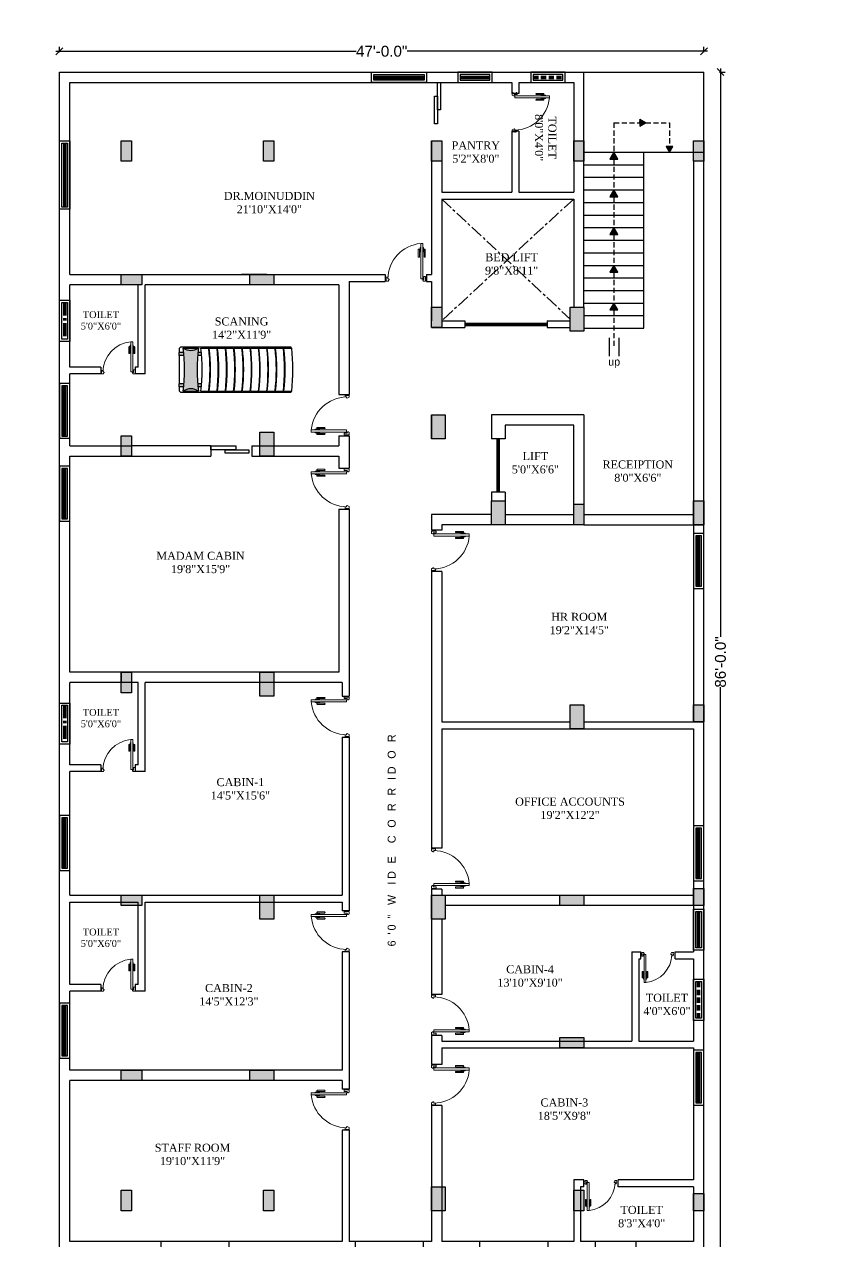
# Model space of a CAD drawing. Header units: inches. Extents: x 204954 to 440946, y -300749 to -143756.
# Drawn here: x 219251 to 219957, y -148400 to -147335 of the extents above; entities that cross this region are included whole.
import ezdxf

# ---------------------------------------------------------------- set-up
doc = ezdxf.new("R2010")
doc.units = ezdxf.units.IN
doc.header["$LTSCALE"] = 9
doc.header["$MEASUREMENT"] = 0
doc.linetypes.add('CENTER', pattern=[2, 1.25, -0.25, 0.25, -0.25])
doc.linetypes.add('DASHED', pattern=[0.75, 0.5, -0.25])
doc.layers.get('Defpoints').update_dxf_attribs({"lineweight": 0})
doc.layers.add('beam framing', color=91, linetype='Continuous')
for name, color, linetype, lineweight in [('COLUMNS', 1, 'Continuous', 30), ('PUERTAS', 40, 'Continuous', 15), ('PUERTAS MADERA', 37, 'Continuous', 13)]:
    doc.layers.add(name, color=color, linetype=linetype, lineweight=lineweight)
doc.layers.add('Hatch', color=7, linetype='Continuous', lineweight=15, true_color=0xa3a3a3)
doc.styles.add('outer', font='arial.ttf', dxfattribs={"height": 24})
doc.styles.add('SST1', font='arial.ttf', dxfattribs={"height": 9.5})
doc.dimstyles.new('DIMA-1', dxfattribs={"dimtxt": 9.5, "dimasz": 6, "dimexe": 4, "dimexo": 4, "dimgap": 0.25, "dimtad": 0, "dimdec": 1, "dimzin": 3, "dimdsep": 46, "dimlunit": 4, "dimtxsty": 'SST1', "dimblk1": 'OBLIQUE', "dimblk2": 'OBLIQUE', "dimsah": 1, "dimcen": 0, "dimdle": 3, "dimclrd": 3, "dimclre": 3, "dimclrt": 7, "dimadec": 0, "dimazin": 0, "dimtfac": 1, "dimtdec": 1, "dimtix": 1, "dimtmove": 2, "dimatfit": 3, "dimfxl": 4, "dimfxlon": 1, "dimtolj": 1, "dimtzin": 3, "dimarcsym": 0})

# ---------------------------------------------------------------- blocks, each defined once
blk = doc.blocks.new('A$C31806C9B')
at = {"layer": 'Hatch'}
blk.add_hatch(color=256, dxfattribs=at).paths.add_polyline_path([(0, -21), (0, 0), (-12, 0), (-12, -21)])
at = {"layer": 'COLUMNS'}
blk.add_lwpolyline([(-12, 0), (0, 0), (0, -21), (-12, -21)], close=True, dxfattribs=at)
blk = doc.blocks.new('A$C00142961')
at = {"layer": 'Hatch'}
blk.add_hatch(color=256, dxfattribs=at).paths.add_polyline_path([(9, 0), (0, 0), (0, -21), (9, -21)])
at = {"layer": 'COLUMNS'}
blk.add_lwpolyline([(0, 0), (9, 0), (9, -21), (0, -21)], close=True, dxfattribs=at)
blk = doc.blocks.new('A$C5E2070FF')
at = {"layer": 'Hatch'}
blk.add_hatch(color=256, dxfattribs=at).paths.add_polyline_path([(18, -9), (18, 0), (0, 0), (0, -9)])
at = {"layer": 'COLUMNS'}
blk.add_lwpolyline([(18, 0), (18, -9), (0, -9), (0, 0)], close=True, dxfattribs=at)
blk = doc.blocks.new('A$C5D5B4CD9')
at = {"layer": 'Hatch'}
blk.add_hatch(color=256, dxfattribs=at).paths.add_polyline_path([(-9, -15), (0, -15), (0, 0), (-9, 0)])
at = {"layer": 'COLUMNS'}
blk.add_lwpolyline([(0, -15), (-9, -15), (-9, 0), (0, 0)], close=True, dxfattribs=at)
blk = doc.blocks.new('_Oblique')
at = {"color": 0, "linetype": 'ByBlock', "lineweight": -2}
blk.add_line((-0.5, -0.5), (0.5, 0.5), dxfattribs=at)
blk = doc.blocks.new('*D67')
at = {"layer": 'beam framing', "color": 3, "lineweight": -2, "transparency": 16777216}
for p, q in [((219281.7, -147359.7), (219281.7, -147355)), ((219845.7, -147359.7), (219845.7, -147355)), ((219278.7, -147359), (219541.4, -147359)), ((219848.7, -147359), (219586, -147359))]:
    blk.add_line(p, q, dxfattribs=at)
at = {"layer": 'Defpoints', "color": 0, "transparency": 16777216}
for p in [(219845.7, -147359), (219281.7, -147377.2), (219845.7, -147377.2)]:
    blk.add_point(p, dxfattribs=at)
at = {"layer": 'beam framing', "color": 3, "lineweight": -2, "transparency": 16777216, "xscale": 6, "yscale": 6, "zscale": 6, "rotation": 180}
blk.add_blockref('_Oblique', (219281.7, -147359), dxfattribs=at)
at = {"layer": 'beam framing', "color": 3, "lineweight": -2, "transparency": 16777216, "xscale": 6, "yscale": 6, "zscale": 6}
blk.add_blockref('_Oblique', (219845.7, -147359), dxfattribs=at)
at = {"layer": 'beam framing', "color": 7, "transparency": 16777216, "insert": (219563.7, -147359), "char_height": 9.5, "attachment_point": 5, "style": 'SST1'}
blk.add_mtext('\\A1;47\'-0.0"', dxfattribs=at)
blk = doc.blocks.new('*D68')
at = {"layer": 'beam framing', "color": 3, "lineweight": -2, "transparency": 16777216}
for p, q in [((219859.4, -147377.2), (219864.2, -147377.2)), ((219860.2, -147374.2), (219860.2, -147871.1)), ((219860.2, -148412.2), (219860.2, -147915.3)), ((219859.4, -148409.2), (219864.2, -148409.2))]:
    blk.add_line(p, q, dxfattribs=at)
at = {"layer": 'Defpoints', "color": 0, "transparency": 16777216}
for p in [(219845.7, -147377.2), (219845.7, -148409.2), (219860.2, -148409.2)]:
    blk.add_point(p, dxfattribs=at)
at = {"layer": 'beam framing', "color": 3, "lineweight": -2, "transparency": 16777216, "xscale": 6, "yscale": 6, "zscale": 6}
for p, rotation in [((219860.2, -147377.2), 90), ((219860.2, -148409.2), 270)]:
    blk.add_blockref('_Oblique', p, dxfattribs=dict(at, rotation=rotation))
at = {"layer": 'beam framing', "color": 7, "transparency": 16777216, "insert": (219860.2, -147893.2), "char_height": 9.5, "attachment_point": 5, "rotation": 90, "style": 'SST1'}
blk.add_mtext('\\A1;86\'-0.0"', dxfattribs=at)
blk = doc.blocks.new('dgfgf')
at = {"layer": 'PUERTAS', "color": 253}
for p, q in [((-4.11, 20.44), (-3.69, 20.44)), ((-0.94, 20.44), (-1.35, 20.44))]:
    blk.add_line(p, q, dxfattribs=at)
for points in [[(-4.11, 21.16), (-4.11, 16.12, -1), (-4.83, 16.12), (-4.83, 20.8, -0.414214), (-4.47, 21.16), (-3.69, 21.16)], [(-0.94, 21.16), (-0.94, 16.12, 1), (-0.22, 16.12), (-0.22, 20.8, 0.414214), (-0.58, 21.16), (-1.35, 21.16)]]:
    blk.add_lwpolyline(points, format="xyb", dxfattribs=at)
for points in [[(-3.24, 22.24), (-3.69, 22.24), (-3.69, 19.36), (-3.24, 19.36)], [(-1.8, 22.24), (-1.35, 22.24), (-1.35, 19.36), (-1.8, 19.36)]]:
    blk.add_lwpolyline(points, dxfattribs=at)
at = {"layer": 'PUERTAS MADERA'}
for p, q in [((-3.24, 24.85), (-1.8, 24.85)), ((-3.24, 1.63), (-3.24, 24.85)), ((-1.8, 24.85), (-1.8, 1.63)), ((-25.92, 1.8), (-26.46, 1.8)), ((-25.92, 2.7), (-24.84, 2.7)), ((-25.92, 0), (-25.92, 2.7)), ((-24.84, 2.7), (-24.84, 1.63)), ((-24.84, 1.63), (-24.39, 1.63)), ((-24.66, 0), (-24.04, 1.18)), ((-1.8, 1.63), (-3.24, 1.63)), ((-1.5, 0), (-1.88, 0.73)), ((-1.08, 1.18), (-1.53, 1.18)), ((-1.5, 0), (0, 0)), ((-1.08, 3.15), (-1.08, 1.18)), ((0, 3.15), (-1.08, 3.15)), ((0, 0), (0, 3.15)), ((0, 2.7), (0.54, 2.7)), ((0, 0.45), (0.54, 0.45)), ((-25.92, 0), (-26.46, 0)), ((-24.66, 0), (-25.92, 0))]:
    blk.add_line(p, q, dxfattribs=at)
at = {"layer": 'PUERTAS MADERA', "color": 251}
blk.add_arc((-1.08, 1.18), 23.77, 95.22403, 178.92252, dxfattribs=at)
at = {"layer": 'PUERTAS MADERA'}
for centre, start, end in [((-24.39, 1.27), 345.06907, 90.00048), ((-1.53, 0.82), 90.00553, 194.93695)]:
    blk.add_arc(centre, 0.36, start, end, dxfattribs=at)

msp = doc.modelspace()

# ---------------------------------------------------------------- hatches: boundary and pattern name
at = {"ltscale": 0.08}
h = msp.add_hatch(color=0, dxfattribs=at)
h.dxf.hatch_style = 1
h.set_gradient(color1=(207, 182, 150), color2=(231, 219, 203), one_color=1, tint=0.85, name='CYLINDER')
h.paths.add_polyline_path([(219386.34226, -147622.34319, 0.1789416554), (219386.34226, -147625.18672), (219390.7395, -147625.18672, 0.0049729629), (219390.46681, -147622.34319)])
h.paths.add_polyline_path([(219402.94858, -147622.34319, 0.0049729629), (219402.67589, -147625.18672), (219406.21422, -147625.18672, 0.004552059), (219405.96461, -147622.34319)])
h = msp.add_hatch(color=0, dxfattribs=at)
h.dxf.hatch_style = 1
h.set_gradient(color1=(207, 182, 150), color2=(239, 231, 220), one_color=1, tint=0.9)
h.paths.add_polyline_path([(219390.04277, -147618.76886, 0.2884824623), (219403.37262, -147618.76886)])
h = msp.add_hatch(color=0, dxfattribs=at)
h.dxf.hatch_style = 1
h.set_gradient(color1=(207, 182, 150), color2=(239, 231, 220), one_color=1, tint=0.9, name='INVCURVED')
h.paths.add_polyline_path([(219390.04277, -147618.76886, -0.0654006764), (219390.04277, -147656.17738, -0.2884824623), (219403.37262, -147656.17738, -0.0654006764), (219403.37262, -147618.76886, -0.2884824623)])
h = msp.add_hatch(color=0, dxfattribs=at)
h.dxf.hatch_style = 1
h.set_gradient(color1=(207, 182, 150), color2=(231, 219, 203), one_color=1, tint=0.85, name='CYLINDER')
h.paths.add_polyline_path([(219386.34226, -147649.75952, 0.1789416554), (219386.34226, -147652.60306), (219390.46681, -147652.60306, 0.0049729629), (219390.7395, -147649.75952)])
h.paths.add_polyline_path([(219402.67589, -147649.75952, 0.0049729629), (219402.94858, -147652.60306), (219405.96461, -147652.60306, 0.004552059), (219406.21422, -147649.75952)])
h = msp.add_hatch(color=0, dxfattribs=at)
h.dxf.hatch_style = 1
h.set_gradient(color1=(207, 182, 150), color2=(239, 231, 220), one_color=1, tint=0.9)
h.paths.add_polyline_path([(219390.04277, -147656.17738), (219403.37262, -147656.17738, 0.2884824623)])
at = {"layer": 'beam framing'}
h = msp.add_hatch(dxfattribs=at)
h.set_pattern_fill('ANSI31', color=1)
h.set_pattern_definition([(45, (12922.5979, -3582.10939), (-0.08838834765, 0.08838834765), [])])
h.paths.add_polyline_path([(219766.97748, -147579.24127), (219763.48009, -147585.29891), (219770.47486, -147585.29891)])
h.paths.add_polyline_path([(219766.97748, -147546.24127), (219763.48009, -147552.29891), (219770.47486, -147552.29891)])
h.paths.add_polyline_path([(219766.97748, -147513.24127), (219763.48009, -147519.29891), (219770.47486, -147519.29891)])
h.paths.add_polyline_path([(219763.48009, -147486.29891), (219770.47486, -147486.29891), (219766.97748, -147480.24127)])
h.paths.add_polyline_path([(219770.47486, -147453.29891), (219766.97748, -147447.24127), (219763.48009, -147453.29891)])
h.paths.add_polyline_path([(219789.53617, -147424.59838), (219794.72004, -147421.60547), (219789.53617, -147418.61256)])
h.paths.add_polyline_path([(219812.6806, -147442.26998), (219815.55077, -147447.24127), (219818.42095, -147442.26998)])

# ---------------------------------------------------------------- linework, layer by layer
at = {"color": 0}
for p, q in [((219390.46681, -147622.34319), (219386.34226, -147622.34319)), ((219390.04277, -147618.76886), (219403.37262, -147618.76886)), ((219405.96461, -147622.34319), (219402.94858, -147622.34319)), ((219405.57662, -147618.76886), (219412.42692, -147618.76886)), ((219412.83085, -147618.76886), (219419.68116, -147618.76886)), ((219420.08508, -147618.76886), (219426.93539, -147618.76886)), ((219427.33932, -147618.76886), (219434.18962, -147618.76886)), ((219434.59355, -147618.76886), (219441.44385, -147618.76886)), ((219441.84778, -147618.76886), (219448.69809, -147618.76886)), ((219449.10201, -147618.76886), (219455.95232, -147618.76886)), ((219456.35625, -147618.76886), (219463.20655, -147618.76886)), ((219463.61048, -147618.76886), (219470.46078, -147618.76886)), ((219470.86471, -147618.76886), (219477.71502, -147618.76886)), ((219478.11894, -147618.76886), (219484.96925, -147618.76886)), ((219390.7395, -147625.18672), (219386.34226, -147625.18672)), ((219406.21422, -147625.18672), (219402.67589, -147625.18672)), ((219390.7395, -147649.75952), (219386.34226, -147649.75952)), ((219390.46681, -147652.60306), (219386.34226, -147652.60306)), ((219406.21422, -147649.75952), (219402.67589, -147649.75952)), ((219405.96461, -147652.60306), (219402.94858, -147652.60306)), ((219390.04277, -147656.17738), (219403.37262, -147656.17738)), ((219405.57662, -147656.17738), (219412.42692, -147656.17738)), ((219412.83085, -147656.17738), (219419.68116, -147656.17738)), ((219420.08508, -147656.17738), (219426.93539, -147656.17738)), ((219427.33932, -147656.17738), (219434.18962, -147656.17738)), ((219434.59355, -147656.17738), (219441.44385, -147656.17738)), ((219441.84778, -147656.17738), (219448.69809, -147656.17738)), ((219449.10201, -147656.17738), (219455.95232, -147656.17738)), ((219456.35625, -147656.17738), (219463.20655, -147656.17738)), ((219463.61048, -147656.17738), (219470.46078, -147656.17738)), ((219470.86471, -147656.17738), (219477.71502, -147656.17738)), ((219478.11894, -147656.17738), (219484.96925, -147656.17738))]:
    msp.add_line(p, q, dxfattribs=at)
for points in [[(219484.45804, -147618.76886), (219484.45804, -147617.74322), (219388.52988, -147617.74322, 0.4142135624), (219386.48886, -147619.78424), (219386.48886, -147622.34319)], [(219386.48886, -147652.60306), (219386.48886, -147655.162, 0.4142135624), (219388.52988, -147657.20303), (219484.45804, -147657.20303), (219484.45804, -147656.17738)]]:
    msp.add_lwpolyline(points, format="xyb", dxfattribs=at)
msp.add_lwpolyline([(219386.48886, -147625.18672), (219386.48886, -147649.75952)], dxfattribs=at)
for centre, radius, start, end in [((219390.18776, -147623.76496), 4.09992, 159.70954548, 200.29045452), ((219247.65696, -147637.47312), 143.60908, 352.51629228, 7.48370772), ((219396.70769, -147608.17853), 12.51305, 237.81615381, 302.18384619), ((219545.75843, -147637.47312), 143.60908, 172.51629228, 187.48370772), ((219249.92515, -147637.47312), 156.77127, 353.14776189, 6.85223811), ((219249.92515, -147637.47312), 163.57468, 353.43404272, 6.56595728), ((219257.17938, -147637.47312), 156.77127, 353.14776189, 6.85223811), ((219257.17938, -147637.47312), 163.57468, 353.43404272, 6.56595728), ((219264.43361, -147637.47312), 156.77127, 353.14776189, 6.85223811), ((219264.43361, -147637.47312), 163.57468, 353.43404272, 6.56595728), ((219271.68784, -147637.47312), 156.77127, 353.14776189, 6.85223811), ((219271.68784, -147637.47312), 163.57468, 353.43404272, 6.56595728), ((219278.94207, -147637.47312), 156.77127, 353.14776189, 6.85223811), ((219278.94207, -147637.47312), 163.57468, 353.43404272, 6.56595728), ((219286.19631, -147637.47312), 156.77127, 353.14776189, 6.85223811), ((219286.19631, -147637.47312), 163.57468, 353.43404272, 6.56595728), ((219293.45054, -147637.47312), 156.77127, 353.14776189, 6.85223811), ((219293.45054, -147637.47312), 163.57468, 353.43404272, 6.56595728), ((219300.70477, -147637.47312), 156.77127, 353.14776189, 6.85223811), ((219300.70477, -147637.47312), 163.57468, 353.43404272, 6.56595728), ((219307.959, -147637.47312), 156.77127, 353.14776189, 6.85223811), ((219307.959, -147637.47312), 163.57468, 353.43404272, 6.56595728), ((219315.21324, -147637.47312), 156.77127, 353.14776189, 6.85223811), ((219315.21324, -147637.47312), 163.57468, 353.43404272, 6.56595728), ((219322.46747, -147637.47312), 156.77127, 353.14776189, 6.85223811), ((219322.46747, -147637.47312), 163.57468, 353.43404272, 6.56595728), ((219390.18776, -147651.18129), 4.09992, 159.70954548, 200.29045452), ((219396.70769, -147666.76772), 12.51305, 57.81615381, 122.18384619)]:
    msp.add_arc(centre, radius, start, end, dxfattribs=at)
at = {"layer": 'beam framing', "color": 1}
for p, q in [((219281.72747, -147377.24127), (219845.72744, -147377.24127)), ((219281.72747, -147554.24126), (219281.72747, -147377.24127)), ((219281.72747, -147554.24126), (219281.72747, -147377.24127)), ((219740.72751, -147582.74134), (219740.72748, -147377.24127)), ((219845.72744, -148409.24127), (219845.72744, -147377.24127)), ((219290.72747, -147386.24127), (219677.72748, -147386.24127)), ((219290.72747, -147554.24126), (219290.72747, -147386.24127)), ((219677.72748, -147386.24127), (219677.72748, -147396.01663)), ((219683.72748, -147386.24127), (219731.72748, -147386.24127)), ((219683.72748, -147386.24127), (219683.72748, -147396.01663)), ((219731.72748, -147386.24127), (219731.72748, -147482.24126)), ((219683.72748, -147396.01663), (219677.72748, -147396.01663)), ((219677.72748, -147429.01663), (219677.72748, -147482.24126)), ((219683.72748, -147429.01663), (219677.72748, -147429.01663)), ((219683.72748, -147429.01663), (219683.72748, -147482.24126)), ((219607.22748, -147437.24126), (219607.22748, -147482.24126)), ((219616.22745, -147437.24126), (219616.22745, -147482.24126)), ((219793.22746, -147601.24127), (219793.22746, -147447.24127)), ((219836.72744, -147455.24126), (219836.72744, -147945.60141)), ((219607.22745, -147482.24126), (219607.22745, -147554.24126)), ((219616.22745, -147482.24126), (219677.72748, -147482.24126)), ((219683.72748, -147482.24126), (219731.72748, -147482.24126)), ((219616.22745, -147488.24126), (219731.72748, -147488.24126)), ((219616.22745, -147488.24126), (219616.22745, -147594.74126)), ((219731.72748, -147488.24126), (219731.72748, -147582.74134)), ((219281.72747, -148409.24127), (219281.72747, -147554.24126)), ((219290.72747, -147554.24126), (219535.22743, -147554.24126)), ((219463.22748, -147554.24126), (219440.92127, -147554.24126)), ((219535.22743, -147554.24126), (219566.90168, -147554.24126)), ((219566.90168, -147554.24126), (219566.90168, -147560.24126)), ((219602.90168, -147554.24126), (219607.22745, -147554.24126)), ((219602.90168, -147554.24126), (219602.90168, -147560.24126)), ((219290.72747, -147635.24126), (219290.72747, -147563.24126)), ((219350.72747, -147563.24126), (219290.72747, -147563.24126)), ((219350.72747, -147635.24126), (219350.72747, -147563.24126)), ((219356.72747, -147641.24126), (219356.72747, -147563.24126)), ((219526.22743, -147563.24126), (219356.72747, -147563.24126)), ((219526.22743, -147563.24126), (219526.22744, -147659.24123)), ((219535.22743, -147560.24126), (219535.22744, -147659.24123)), ((219535.22743, -147560.24126), (219566.90168, -147560.24126)), ((219602.90168, -147560.24126), (219607.22745, -147560.24126)), ((219607.22745, -147560.24126), (219607.22745, -147594.74126)), ((219607.22745, -147600.74126), (219636.47748, -147600.74126)), ((219616.22745, -147594.74126), (219636.47748, -147594.74126)), ((219636.47748, -147594.74126), (219636.47748, -147600.74126)), ((219708.47748, -147594.74126), (219728.72751, -147594.74126)), ((219708.47748, -147594.74126), (219708.47748, -147600.74126)), ((219708.47748, -147600.74126), (219728.72751, -147600.74126)), ((219317.86548, -147635.24126), (219290.72747, -147635.24126)), ((219290.72747, -147704.24127), (219290.72747, -147641.24126)), ((219317.86548, -147641.24126), (219290.72747, -147641.24126)), ((219317.86548, -147635.24126), (219317.86548, -147641.24126)), ((219350.72747, -147635.24126), (219347.86548, -147635.24126)), ((219347.86548, -147635.24126), (219347.86548, -147641.24126)), ((219356.72747, -147641.24126), (219347.86548, -147641.24126)), ((219526.22744, -147659.24123), (219535.22744, -147659.24123)), ((219607.22748, -147677.10482), (219607.22748, -147698.10482)), ((219659.72747, -147677.10484), (219659.72746, -147698.10482)), ((219740.72748, -147677.10486), (219659.72747, -147677.10484)), ((219671.72747, -147686.10484), (219671.72746, -147698.10482)), ((219731.72747, -147686.10486), (219671.72747, -147686.10484)), ((219731.72744, -147755.10485), (219731.72747, -147686.10486)), ((219740.72748, -147677.10486), (219740.72744, -147677.10486)), ((219740.72748, -147686.10486), (219740.72744, -147686.10486)), ((219740.72748, -147677.10486), (219740.72748, -147773.10485)), ((219526.22745, -147695.24123), (219526.22745, -147704.24135)), ((219526.22745, -147695.24123), (219535.22745, -147695.24123)), ((219535.22745, -147695.24123), (219535.22747, -147723.6331)), ((219290.72747, -147704.24127), (219344.72748, -147704.24129)), ((219414.17446, -147704.24132), (219344.72748, -147704.24132)), ((219414.17446, -147704.24132), (219414.17446, -147713.24131)), ((219450.17446, -147704.24133), (219450.17446, -147713.24132)), ((219450.17446, -147704.24133), (219526.22745, -147704.24135)), ((219671.72746, -147698.10482), (219659.72746, -147698.10482)), ((219290.72747, -147713.24127), (219414.17446, -147713.24131)), ((219290.72747, -147902.1048), (219290.72747, -147713.24127)), ((219450.17446, -147713.24132), (219526.22745, -147713.24135)), ((219526.22745, -147713.24135), (219526.22747, -147723.63311)), ((219526.22747, -147723.63311), (219535.22747, -147723.6331)), ((219659.72746, -147744.50941), (219659.72745, -147752.10484)), ((219671.72744, -147744.50941), (219659.72746, -147744.50941)), ((219671.72744, -147744.50941), (219671.72744, -147752.10484)), ((219526.22748, -147759.63311), (219535.22748, -147759.6331)), ((219526.22748, -147759.63311), (219526.22748, -147902.1048)), ((219535.22748, -147759.6331), (219535.22748, -147902.1048)), ((219607.22747, -147764.10486), (219607.22747, -147778.00006)), ((219659.72745, -147764.10486), (219607.22747, -147764.10486)), ((219671.72744, -147764.10486), (219731.72744, -147764.10486)), ((219740.72748, -147764.10485), (219836.72748, -147764.10485)), ((219616.22747, -147778.00006), (219607.22747, -147778.00006)), ((219616.22747, -147773.10483), (219616.22747, -147778.00006)), ((219740.72748, -147773.10485), (219616.22747, -147773.10483)), ((219740.72748, -147773.10485), (219845.72748, -147773.10485)), ((219607.22747, -147814.00006), (219607.22746, -147945.60141)), ((219616.22747, -147814.00006), (219607.22747, -147814.00006)), ((219616.22747, -147814.00006), (219616.22746, -147945.60141)), ((219526.22748, -147902.1048), (219290.72747, -147902.1048)), ((219535.22748, -147902.1048), (219535.22748, -147902.1048)), ((219535.22748, -147902.1048), (219535.22748, -147923.10477)), ((219350.72747, -147911.1048), (219290.72747, -147911.1048)), ((219290.72747, -147983.1048), (219290.72747, -147911.1048)), ((219350.72747, -147983.1048), (219350.72747, -147911.1048)), ((219529.22748, -147911.1048), (219356.72747, -147911.1048)), ((219356.72747, -147989.1048), (219356.72747, -147911.1048)), ((219529.22748, -147911.1048), (219529.22748, -147923.10477)), ((219529.22748, -147923.10477), (219535.22748, -147923.10477)), ((219607.22746, -147945.60141), (219607.22745, -148055.95169)), ((219616.22746, -147951.60141), (219616.22745, -148055.95169)), ((219616.22746, -147945.60141), (219728.72748, -147945.60141)), ((219616.22746, -147951.60141), (219836.72744, -147951.60141)), ((219740.72748, -147945.60141), (219845.72751, -147945.60483)), ((219836.72744, -147951.60141), (219836.72744, -148146.74126)), ((219529.22748, -147959.10477), (219529.22748, -148097.24126)), ((219529.22748, -147959.10477), (219535.22748, -147959.10477)), ((219535.22748, -147959.10477), (219535.22748, -148110.85958)), ((219317.86548, -147983.1048), (219290.72747, -147983.1048)), ((219317.86548, -147983.1048), (219317.86548, -147989.1048)), ((219350.72747, -147983.1048), (219347.86548, -147983.1048)), ((219347.86548, -147983.1048), (219347.86548, -147989.1048)), ((219290.72747, -148097.24126), (219290.72747, -147989.1048)), ((219317.86548, -147989.1048), (219290.72747, -147989.1048)), ((219356.72747, -147989.1048), (219347.86548, -147989.1048)), ((219616.22745, -148055.95169), (219607.22745, -148055.95169)), ((219290.72747, -148097.24126), (219529.22748, -148097.24126)), ((219616.22745, -148091.95169), (219607.22745, -148091.95169)), ((219607.22745, -148091.95169), (219607.22747, -148183.95095)), ((219607.22745, -148097.24126), (219836.72744, -148097.24126)), ((219616.22745, -148091.95169), (219616.22745, -148097.24126)), ((219290.72747, -148103.24126), (219350.72747, -148103.24126)), ((219290.72747, -148175.24126), (219290.72747, -148103.24126)), ((219350.72747, -148175.24126), (219350.72747, -148103.24126)), ((219356.72747, -148181.24126), (219356.72747, -148103.24126)), ((219356.72747, -148103.24126), (219529.22748, -148103.24126)), ((219529.22748, -148103.24126), (219529.22748, -148110.85958)), ((219535.22748, -148110.85958), (219529.22748, -148110.85958)), ((219845.72745, -148106.24126), (219619.22745, -148106.24126)), ((219616.22745, -148118.24126), (219616.22745, -148183.95095)), ((219529.22748, -148146.85958), (219529.22748, -148250.24126)), ((219535.22748, -148146.85958), (219529.22748, -148146.85958)), ((219535.22748, -148146.85958), (219535.22748, -148266.85958)), ((219782.72744, -148146.74126), (219782.72744, -148224.74126)), ((219782.72744, -148146.74126), (219790.44808, -148146.74126)), ((219788.72744, -148152.74126), (219788.72744, -148224.74126)), ((219788.72744, -148152.74126), (219790.44808, -148152.74126)), ((219790.44808, -148152.74126), (219790.44808, -148146.74126)), ((219820.44808, -148146.74126), (219836.72744, -148146.74126)), ((219820.44808, -148152.74126), (219820.44808, -148146.74126)), ((219820.44808, -148152.74126), (219836.72744, -148152.74126)), ((219836.72744, -148152.74126), (219836.72744, -148224.74126)), ((219317.86548, -148175.24126), (219290.72747, -148175.24126)), ((219317.86548, -148175.24126), (219317.86548, -148181.24126)), ((219350.72747, -148175.24126), (219347.86548, -148175.24126)), ((219347.86548, -148175.24126), (219347.86548, -148181.24126)), ((219290.72747, -148250.24126), (219290.72747, -148181.24126)), ((219317.86548, -148181.24126), (219290.72747, -148181.24126)), ((219356.72747, -148181.24126), (219347.86548, -148181.24126)), ((219616.22747, -148183.95095), (219607.22747, -148183.95095)), ((219607.22747, -148219.95095), (219607.22746, -148245.21031)), ((219616.22747, -148219.95095), (219607.22747, -148219.95095)), ((219616.22744, -148219.95095), (219616.22744, -148224.74125)), ((219616.22744, -148224.74125), (219782.72744, -148224.74126)), ((219788.72744, -148224.74126), (219836.72744, -148224.74126)), ((219616.22744, -148230.74125), (219836.72744, -148230.74126)), ((219616.22744, -148230.74125), (219616.22744, -148245.21031)), ((219836.72744, -148230.74126), (219836.72744, -148346.24127)), ((219529.22748, -148250.24126), (219290.72747, -148250.24126)), ((219616.22744, -148245.21031), (219607.22746, -148245.21031)), ((219290.72747, -148400.24127), (219290.72747, -148259.24126)), ((219529.22748, -148259.24126), (219290.72747, -148259.24126)), ((219529.22748, -148259.24126), (219529.22748, -148266.85958)), ((219535.22748, -148266.85958), (219529.22748, -148266.85958)), ((219607.22746, -148281.21031), (219607.22743, -148400.24127)), ((219616.22744, -148281.21031), (219607.22746, -148281.21031)), ((219616.22744, -148281.21031), (219616.22744, -148400.24127)), ((219529.22748, -148302.85958), (219529.22748, -148400.24127)), ((219535.22748, -148302.85958), (219529.22748, -148302.85958)), ((219535.22748, -148302.85958), (219535.22748, -148400.24127)), ((219740.72748, -148346.24127), (219731.72748, -148346.24127)), ((219731.72748, -148346.24127), (219731.72748, -148400.24127)), ((219740.72748, -148352.24127), (219740.72748, -148346.24127)), ((219836.72744, -148346.24127), (219770.72748, -148346.24127)), ((219770.72748, -148352.24127), (219770.72748, -148346.24127)), ((219740.72748, -148352.24127), (219737.72748, -148352.24127)), ((219737.72748, -148352.24127), (219737.72748, -148400.24127)), ((219836.72744, -148352.24127), (219770.72748, -148352.24127)), ((219836.72744, -148352.24127), (219836.72744, -148400.24127)), ((219529.22748, -148400.24127), (219290.72747, -148400.24127)), ((219607.22743, -148400.24127), (219535.22748, -148400.24127)), ((219731.72748, -148400.24127), (219616.22743, -148400.24127)), ((219836.72744, -148400.24127), (219737.72748, -148400.24127))]:
    msp.add_line(p, q, dxfattribs=at)
at = {"layer": 'beam framing', "color": 4}
for p, q in [((219556.90168, -147380.74127), (219600.90168, -147380.74127)), ((219556.90168, -147381.74127), (219600.90168, -147381.74127)), ((219556.90168, -147382.74127), (219600.90168, -147382.74127)), ((219632.50006, -147380.74127), (219658.50006, -147380.74127)), ((219632.50006, -147381.74127), (219658.50006, -147381.74127)), ((219632.50006, -147382.74127), (219658.50006, -147382.74127)), ((219285.22747, -147439.24126), (219285.22747, -147495.24126)), ((219286.22747, -147439.24126), (219286.22747, -147495.24126)), ((219287.22747, -147439.24126), (219287.22747, -147495.24126)), ((219287.22747, -147439.24126), (219287.22747, -147495.24126)), ((219636.47748, -147596.74126), (219708.47748, -147596.74126)), ((219636.47748, -147597.74126), (219708.47748, -147597.74126)), ((219636.47748, -147598.74126), (219708.47748, -147598.74126)), ((219285.22747, -147695.54639), (219285.22747, -147651.54639)), ((219286.22747, -147695.54639), (219286.22747, -147651.54639)), ((219287.22747, -147695.54639), (219287.22747, -147651.54639)), ((219664.72745, -147744.50941), (219664.72746, -147698.10482)), ((219665.72745, -147744.50941), (219665.72746, -147698.10482)), ((219666.72745, -147744.50941), (219666.72746, -147698.10482)), ((219285.22747, -147768.04316), (219285.22747, -147724.04316)), ((219286.22747, -147768.04316), (219286.22747, -147724.04316)), ((219287.22747, -147768.04316), (219287.22747, -147724.04316)), ((219840.22744, -147826.83196), (219840.22744, -147782.83196)), ((219841.22744, -147826.83196), (219841.22744, -147782.83196)), ((219842.22744, -147826.83196), (219842.22744, -147782.83196)), ((219285.22747, -148073.44977), (219285.22747, -148029.44977)), ((219286.22747, -148073.44977), (219286.22747, -148029.44977)), ((219287.22747, -148073.44977), (219287.22747, -148029.44977)), ((219840.22744, -148082.60538), (219840.22744, -148038.60538)), ((219841.22744, -148082.60538), (219841.22744, -148038.60538)), ((219842.22744, -148082.60538), (219842.22744, -148038.60538)), ((219840.22744, -148143.35125), (219840.22744, -148111.35125)), ((219841.22744, -148143.35125), (219841.22744, -148111.35125)), ((219842.22744, -148143.35125), (219842.22744, -148111.35125)), ((219285.22747, -148237.74126), (219285.22747, -148193.74126)), ((219286.22747, -148237.74126), (219286.22747, -148193.74126)), ((219287.22747, -148237.74126), (219287.22747, -148193.74126)), ((219840.22744, -148278.88194), (219840.22744, -148234.88194)), ((219841.22744, -148278.88194), (219841.22744, -148234.88194)), ((219842.22744, -148278.88194), (219842.22744, -148234.88194))]:
    msp.add_line(p, q, dxfattribs=at)
at = {"layer": 'beam framing', "color": 6, "linetype": 'DASHED'}
for p, q in [((219696.37638, -147380.74127), (219722.37638, -147380.74127)), ((219696.37638, -147381.74127), (219722.37638, -147381.74127)), ((219696.37638, -147382.74127), (219722.37638, -147382.74127)), ((219840.22744, -148204.74126), (219840.22744, -148172.74126)), ((219841.22744, -148204.74126), (219841.22744, -148172.74126)), ((219842.22744, -148204.74126), (219842.22744, -148172.74126))]:
    msp.add_line(p, q, dxfattribs=at)
at = {"layer": 'beam framing', "color": 2, "linetype": 'DASHED'}
for p, q in [((219766.97748, -147421.60547), (219766.97748, -147447.24127)), ((219766.97748, -147421.60547), (219789.53617, -147421.60547)), ((219794.72004, -147421.60547), (219815.55077, -147421.60547)), ((219815.55077, -147421.60547), (219815.55077, -147442.26998)), ((219766.97748, -147453.29891), (219766.97748, -147480.24127)), ((219766.97748, -147486.29891), (219766.97748, -147513.24127)), ((219766.97748, -147519.29891), (219766.97748, -147546.24127)), ((219766.97748, -147552.29891), (219766.97748, -147579.24127)), ((219766.97748, -147585.29891), (219766.97748, -147618.59246))]:
    msp.add_line(p, q, dxfattribs=at)
at = {"layer": 'beam framing', "color": 8, "linetype": 'DASHED', "lineweight": 25, "ltscale": 18}
msp.add_line((219740.72741, -147437.24124), (219740.72748, -147437.24137), dxfattribs=at)
at = {"layer": 'beam framing', "ltscale": 18}
for p, q in [((219740.72749, -147447.24127), (219845.72744, -147447.24127)), ((219740.72749, -147458.24127), (219793.22746, -147458.24127)), ((219740.72749, -147469.24127), (219793.22746, -147469.24127)), ((219740.72749, -147480.24127), (219793.22746, -147480.24127)), ((219740.72749, -147491.24127), (219793.22746, -147491.24127)), ((219740.72749, -147502.24127), (219793.22746, -147502.24127)), ((219740.72749, -147513.24127), (219793.22746, -147513.24127)), ((219740.72749, -147524.24127), (219793.22746, -147524.24127)), ((219740.72749, -147535.24127), (219793.22746, -147535.24127)), ((219740.72749, -147546.24127), (219793.22746, -147546.24127)), ((219740.72749, -147557.24127), (219793.22746, -147557.24127)), ((219740.72749, -147568.24127), (219793.22746, -147568.24127)), ((219740.72749, -147579.24127), (219793.22746, -147579.24127)), ((219740.72749, -147590.24127), (219793.22746, -147590.24127)), ((219740.72749, -147601.24127), (219793.22746, -147601.24127))]:
    msp.add_line(p, q, dxfattribs=at)
at = {"layer": 'beam framing', "color": 1, "linetype": 'CENTER'}
for p, q in [((219616.22745, -147488.24126), (219728.72751, -147593.24134)), ((219731.72748, -147488.24126), (219616.22745, -147594.74126))]:
    msp.add_line(p, q, dxfattribs=at)
at = {"layer": 'beam framing', "color": 6, "linetype": 'CENTER'}
for p, q in [((219285.22747, -147578.81791), (219285.22747, -147610.81791)), ((219286.22747, -147578.81791), (219286.22747, -147610.81791)), ((219287.22747, -147578.81791), (219287.22747, -147610.81791)), ((219285.22747, -147931.1048), (219285.22747, -147963.1048)), ((219286.22747, -147931.1048), (219286.22747, -147963.1048)), ((219287.22747, -147931.1048), (219287.22747, -147963.1048))]:
    msp.add_line(p, q, dxfattribs=at)
at = {"layer": 'beam framing', "color": 6}
for p, q in [((219762.74732, -147609.77621), (219762.74732, -147625.79973)), ((219771.20764, -147609.77621), (219771.20764, -147625.79973))]:
    msp.add_line(p, q, dxfattribs=at)
at = {"layer": 'beam framing', "color": 71, "linetype": 'DASHED', "lineweight": 25, "ltscale": 18}
msp.add_line((219335.72748, -147902.10484), (219335.72748, -147911.1048), dxfattribs=at)
at = {"layer": 'beam framing', "color": 5}
for points in [[(219554.90168, -147377.24127), (219602.90168, -147377.24127), (219602.90168, -147386.24127), (219554.90168, -147386.24127)], [(219630.50006, -147386.24127), (219660.50006, -147386.24127), (219660.50006, -147377.24127), (219630.50006, -147377.24127)], [(219694.37638, -147386.24127), (219724.37638, -147386.24127), (219724.37638, -147377.24127), (219694.37638, -147377.24127)], [(219556.90168, -147379.24127), (219600.90168, -147379.24127), (219600.90168, -147384.24127), (219556.90168, -147384.24127)], [(219632.50006, -147384.24127), (219658.50006, -147384.24127), (219658.50006, -147379.24127), (219632.50006, -147379.24127)], [(219696.37638, -147384.24127), (219722.37638, -147384.24127), (219722.37638, -147379.24127), (219696.37638, -147379.24127)], [(219281.72747, -147437.24126), (219290.72747, -147437.24126), (219290.72747, -147497.24126), (219281.72747, -147497.24126)], [(219283.72747, -147439.24126), (219288.72747, -147439.24126), (219288.72747, -147495.24126), (219283.72747, -147495.24126)], [(219281.72747, -147576.81791), (219290.72747, -147576.81791), (219290.72747, -147612.81791), (219281.72747, -147612.81791)], [(219283.72747, -147578.81791), (219288.72747, -147578.81791), (219288.72747, -147610.81791), (219283.72747, -147610.81791)], [(219281.72747, -147697.54639), (219290.72747, -147697.54639), (219290.72747, -147649.54639), (219281.72747, -147649.54639)], [(219283.72747, -147695.54639), (219288.72747, -147695.54639), (219288.72747, -147651.54639), (219283.72747, -147651.54639)], [(219281.72747, -147770.04316), (219290.72747, -147770.04316), (219290.72747, -147722.04316), (219281.72747, -147722.04316)], [(219283.72747, -147768.04316), (219288.72747, -147768.04316), (219288.72747, -147724.04316), (219283.72747, -147724.04316)], [(219836.72744, -147828.83196), (219845.72744, -147828.83196), (219845.72744, -147780.83196), (219836.72744, -147780.83196)], [(219838.72744, -147826.83196), (219843.72744, -147826.83196), (219843.72744, -147782.83196), (219838.72744, -147782.83196)], [(219281.72747, -147929.1048), (219290.72747, -147929.1048), (219290.72747, -147965.1048), (219281.72747, -147965.1048)], [(219283.72747, -147931.1048), (219288.72747, -147931.1048), (219288.72747, -147963.1048), (219283.72747, -147963.1048)], [(219281.72747, -148075.44977), (219290.72747, -148075.44977), (219290.72747, -148027.44977), (219281.72747, -148027.44977)], [(219283.72747, -148073.44977), (219288.72747, -148073.44977), (219288.72747, -148029.44977), (219283.72747, -148029.44977)], [(219836.72744, -148084.60538), (219845.72744, -148084.60538), (219845.72744, -148036.60538), (219836.72744, -148036.60538)], [(219838.72744, -148082.60538), (219843.72744, -148082.60538), (219843.72744, -148038.60538), (219838.72744, -148038.60538)], [(219836.72744, -148109.35125), (219845.72744, -148109.35125), (219845.72744, -148145.35125), (219836.72744, -148145.35125)], [(219838.72744, -148111.35125), (219843.72744, -148111.35125), (219843.72744, -148143.35125), (219838.72744, -148143.35125)], [(219836.72744, -148170.74126), (219845.72744, -148170.74126), (219845.72744, -148206.74126), (219836.72744, -148206.74126)], [(219838.72744, -148172.74126), (219843.72744, -148172.74126), (219843.72744, -148204.74126), (219838.72744, -148204.74126)], [(219281.72747, -148239.74126), (219290.72747, -148239.74126), (219290.72747, -148191.74126), (219281.72747, -148191.74126)], [(219283.72747, -148237.74126), (219288.72747, -148237.74126), (219288.72747, -148193.74126), (219283.72747, -148193.74126)], [(219836.72744, -148280.88194), (219845.72744, -148280.88194), (219845.72744, -148232.88194), (219836.72744, -148232.88194)], [(219838.72744, -148278.88194), (219843.72744, -148278.88194), (219843.72744, -148234.88194), (219838.72744, -148234.88194)], [(219370.32785, -148409.24127), (219430.32785, -148409.24127), (219430.32785, -148400.24127), (219370.32785, -148400.24127)], [(219540.46041, -148409.24127), (219600.46041, -148409.24127), (219600.46041, -148400.24127), (219540.46041, -148400.24127)], [(219649.36384, -148409.24127), (219709.36384, -148409.24127), (219709.36384, -148400.24127), (219649.36384, -148400.24127)], [(219750.41256, -148409.24127), (219786.41256, -148409.24127), (219786.41256, -148400.24127), (219750.41256, -148400.24127)]]:
    msp.add_lwpolyline(points, close=True, dxfattribs=at)
at = {"layer": 'beam framing', "color": 4}
for points in [[(219612.49915, -147386.24127), (219615.19268, -147386.24127), (219615.19268, -147410.30888), (219612.49915, -147410.30888)], [(219609.80563, -147398.27507), (219612.49915, -147398.27507), (219612.49915, -147422.34268), (219609.80563, -147422.34268)], [(219414.17446, -147704.24132), (219436.09511, -147704.24132), (219436.09511, -147707.59468), (219414.17446, -147707.59468)], [(219426.83508, -147707.59468), (219447.45971, -147707.59468), (219447.45971, -147710.50827), (219426.83508, -147710.50827)]]:
    msp.add_lwpolyline(points, close=True, dxfattribs=at)
at = {"layer": 'beam framing', "color": 1}
for points in [[(219794.72004, -147421.60547), (219789.53617, -147418.61256), (219789.53617, -147424.59838)], [(219766.97748, -147447.24127), (219763.48009, -147453.29891), (219770.47486, -147453.29891)], [(219815.55077, -147447.24127), (219818.42095, -147442.26998), (219812.6806, -147442.26998)], [(219766.97748, -147480.24127), (219763.48009, -147486.29891), (219770.47486, -147486.29891)], [(219766.97748, -147513.24127), (219763.48009, -147519.29891), (219770.47486, -147519.29891)], [(219766.97748, -147546.24127), (219763.48009, -147552.29891), (219770.47486, -147552.29891)], [(219766.97748, -147579.24127), (219763.48009, -147585.29891), (219770.47486, -147585.29891)]]:
    msp.add_lwpolyline(points, close=True, dxfattribs=at)
msp.add_circle((221267.41484, -148374.87), 4304.54104, dxfattribs=at)

# ---------------------------------------------------------------- block references
for p, xscale, yscale, zscale, rotation in [((219678.04516, -147395.50604), -1.306164182633685, 1.306164182633685, 1.306164182633685, 270), ((219535.22205, -147694.5162), -1.333147479374056, 1.333147479374056, 1.333147479374056, 90), ((219535.22205, -147724.35813), 1.333147479374056, 1.333147479374056, 1.333147479374056, 90), ((219607.23286, -147778.72508), -1.333147479374056, 1.333147479374056, 1.333147479374056, 270), ((219535.2221, -147923.82979), 1.333147479374056, 1.333147479374056, 1.333147479374056, 90.00000000000001), ((219607.23278, -148091.22666), 1.333147479374056, 1.333147479374056, 1.333147479374056, 270), ((219535.2221, -148111.5846), 1.333147479374056, 1.333147479374056, 1.333147479374056, 90.00000000000001), ((219791.46139, -148147.27021), 1.053335341182317, 1.053335341182317, 1.053335341182317, 180), ((219607.23277, -148219.22593), 1.333147479374056, 1.333147479374056, 1.333147479374056, 270), ((219607.23277, -148245.93533), -1.333147479374056, 1.333147479374056, 1.333147479374056, 270), ((219535.22209, -148267.5846), 1.333147479374056, 1.333147479374056, 1.333147479374056, 90.00000000000001), ((219741.7408, -148346.77022), 1.053335341182317, 1.053335341182317, 1.053335341182317, 180)]:
    msp.add_blockref('dgfgf', p, dxfattribs=dict(xscale=xscale, yscale=yscale, zscale=zscale, rotation=rotation))
for p, xscale, yscale, zscale in [((219602.17665, -147560.23587), 1.333147479374056, 1.333147479374056, 1.333147479374056), ((219347.86543, -147641.24126), 1.127516458934183, 1.127516458934183, 1.127516458934183), ((219347.86543, -147989.1048), 1.127516458934183, 1.127516458934183, 1.127516458934183), ((219347.86543, -148181.24126), 1.127516458934183, 1.127516458934183, 1.127516458934183)]:
    msp.add_blockref('dgfgf', p, dxfattribs=dict(xscale=xscale, yscale=yscale, zscale=zscale))
at = {"layer": 'beam framing'}
for name, p, rotation in [('A$C5E2070FF', (219344.72748, -147437.24126), 270), ('A$C5E2070FF', (219469.22748, -147437.24126), 270), ('A$C5E2070FF', (219616.22748, -147437.24126), 270), ('A$C5E2070FF', (219740.72748, -147437.24126), 270), ('A$C5E2070FF', (219845.72745, -147437.24126), 270), ('A$C00142961', (219469.22748, -147554.24126), 270), ('A$C5E2070FF', (219616.22745, -147582.74126), 270), ('A$C5E2070FF', (219344.72748, -147695.24126), 270), ('A$C5E2070FF', (219740.72748, -147755.10485), 270), ('A$C00142961', (219845.72748, -147773.10485), 180), ('A$C5E2070FF', (219344.7275, -147902.10483), 270), ('A$C00142961', (219740.72748, -148097.24126), 270), ('A$C00142961', (219740.72748, -148221.74126), 270), ('A$C00142961', (219469.22748, -148250.24126), 270), ('A$C5E2070FF', (219344.72748, -148355.24126), 270), ('A$C5E2070FF', (219469.22745, -148355.24126), 270), ('A$C5E2070FF', (219740.72748, -148355.24126), 270)]:
    msp.add_blockref(name, p, dxfattribs=dict(at, rotation=rotation))
for name, p in [('A$C5E2070FF', (219335.72748, -147554.24126)), ('A$C31806C9B', (219740.72751, -147582.74134)), ('A$C31806C9B', (219619.22748, -147677.10482)), ('A$C31806C9B', (219469.22742, -147692.24136)), ('A$C31806C9B', (219671.72745, -147752.10483)), ('A$C31806C9B', (219469.2275, -147902.10477)), ('A$C31806C9B', (219740.72748, -147930.60483)), ('A$C5D5B4CD9', (219845.72751, -147930.60483)), ('A$C5D5B4CD9', (219845.72745, -148091.24126)), ('A$C5E2070FF', (219335.72748, -148097.24126)), ('A$C31806C9B', (219469.22749, -148097.24126)), ('A$C31806C9B', (219619.22745, -148097.24126)), ('A$C5E2070FF', (219335.72748, -148250.24126)), ('A$C31806C9B', (219619.22748, -148352.24124)), ('A$C5D5B4CD9', (219845.72745, -148358.24124))]:
    msp.add_blockref(name, p, dxfattribs=at)

# ---------------------------------------------------------------- texts
at = {"color": 7, "lineweight": 30, "ltscale": 16, "insert": (219707.189, -147434.53021), "char_height": 7, "attachment_point": 5, "rotation": 270, "style": 'outer'}
msp.add_mtext('\\A1;{\\fTimes New Roman|b0|i0|c0|p18;\\C256;TOILET\\P8\'0"X4\'0"}', dxfattribs=at)
at = {"color": 7, "lineweight": 30, "ltscale": 16, "attachment_point": 5, "style": 'outer'}
for s, insert, char_height in [('\\A1;{\\fTimes New Roman|b0|i0|c0|p18;\\C256;PANTRY\\P5\'2"X8\'0"}', (219646.09497, -147447.17053), 7), ('\\A1;{\\fTimes New Roman|b0|i0|c0|p18;\\C256;DR.MOINUDDIN\\P21\'10"X14\'0"}', (219465.42367, -147491.3852), 7), ('\\A1;{\\fTimes New Roman|b0|i0|c0|p18;\\C256;BED LIFT\\P9\'8"X8\'11"}', (219677.39752, -147545.05071), 7), ('\\A1;{\\fTimes New Roman|b0|i0|c0|p18;\\C256;TOILET\\P5\'0"X6\'0"}', (219318.04304, -147594.4384), 6), ('\\A1;{\\fTimes New Roman|b0|i0|c0|p18;\\C256;SCANING\\P14\'2"X11\'9"}', (219441.10064, -147601.19181), 7), ('\\A1;{\\fBankGothic Lt BT|b0|i0|c0|p34;\\C256;up}', (219767.15539, -147631.54382), 7), ('\\A1;{\\fTimes New Roman|b0|i0|c0|p18;\\C256;LIFT\\P5\'0"X6\'6"}', (219698.1961, -147718.94735), 7), ('\\A1;{\\fTimes New Roman|b0|i0|c0|p18;\\C256;RECEIPTION\\P8\'0"X6\'6"}', (219787.85946, -147726.30451), 7), ('\\A1;{\\fTimes New Roman|b0|i0|c0|p18;\\C256;MADAM CABIN\\P19\'8"X15\'9"}', (219405.24177, -147806.18464), 7), ('\\A1;{\\fTimes New Roman|b0|i0|c0|p18;\\C256;HR ROOM\\P19\'2"X14\'5"}', (219736.61235, -147859.58612), 7), ('\\A1;{\\fTimes New Roman|b0|i0|c0|p18;\\C256;TOILET\\P5\'0"X6\'0"}', (219318.04304, -147942.30195), 6), ('\\A1;{\\fTimes New Roman|b0|i0|c0|p18;\\C256;CABIN-1\\P14\'5"X15\'6"}', (219440.07384, -148004.20013), 7), ('\\A1;{\\fTimes New Roman|b0|i0|c0|p18;\\C256;OFFICE ACCOUNTS\\P19\'2"X12\'2"}', (219728.54288, -148021.19548), 7), ('\\A1;{\\fTimes New Roman|b0|i0|c0|p18;\\C256;TOILET\\P5\'0"X6\'0"}', (219318.04304, -148134.4384), 6), ('\\A1;{\\fTimes New Roman|b0|i0|c0|p18;\\C256;CABIN-4\\P13\'10"X9\'10"}', (219693.54379, -148167.87715), 7), ('\\A1;{\\fTimes New Roman|b0|i0|c0|p18;\\C256;CABIN-2\\P14\'5"X12\'3"}', (219430.01035, -148184.30494), 7), ('\\A1;{\\fTimes New Roman|b0|i0|c0|p18;\\C256;TOILET\\P4\'0"X6\'0"}', (219813.34465, -148192.76107), 7), ('\\A1;{\\fTimes New Roman|b0|i0|c0|p18;\\C256;CABIN-3\\P18\'5"X9\'8"}', (219723.59182, -148284.39725), 7), ('\\A1;{\\fTimes New Roman|b0|i0|c0|p18;\\C256;STAFF ROOM\\P19\'10"X11\'9"}', (219398.14583, -148323.95714), 7), ('\\A1;{\\fTimes New Roman|b0|i0|c0|p18;\\C256;TOILET\\P8\'3"X4\'0"}', (219791.22515, -148378.33464), 7)]:
    msp.add_mtext(s, dxfattribs=dict(at, insert=insert, char_height=char_height))
at = {"color": 7, "lineweight": 30, "ltscale": 16, "insert": (219572.49889, -148045.87203), "char_height": 7, "width": 571.811662, "attachment_point": 5, "rotation": 90, "style": 'outer'}
msp.add_mtext('\\A1;{\\fBankGothic Lt BT|b0|i0|c0|p34;\\T2;\\C256;6\'0" WIDE CORRIDOR}', dxfattribs=at)

# ---------------------------------------------------------------- dimensions: what is measured, and where the dimension line sits
at = {"layer": 'beam framing', "color": 1}
dim = msp.add_linear_dim(base=(219845.72744, -147358.98291), p1=(219281.72747, -147377.24127), p2=(219845.72744, -147377.24127), dimstyle='DIMA-1', override={"dimlunit": 3, "dimfxl": 0.75, "dimarcsym": 1}, dxfattribs=at)
dim.commit()
dim.dimension.update_dxf_attribs({"geometry": '*D67', "text_midpoint": (219563.72745, -147358.98291)})
dim = msp.add_linear_dim(base=(219860.15225, -148409.24127), p1=(219845.72744, -147377.24127), p2=(219845.72744, -148409.24127), angle=90, dimstyle='DIMA-1', override={"dimlunit": 3, "dimfxl": 0.75, "dimarcsym": 1}, dxfattribs=at)
dim.commit()
dim.dimension.update_dxf_attribs({"geometry": '*D68', "text_midpoint": (219860.15225, -147893.24127)})

doc.saveas('drawing.dxf')
